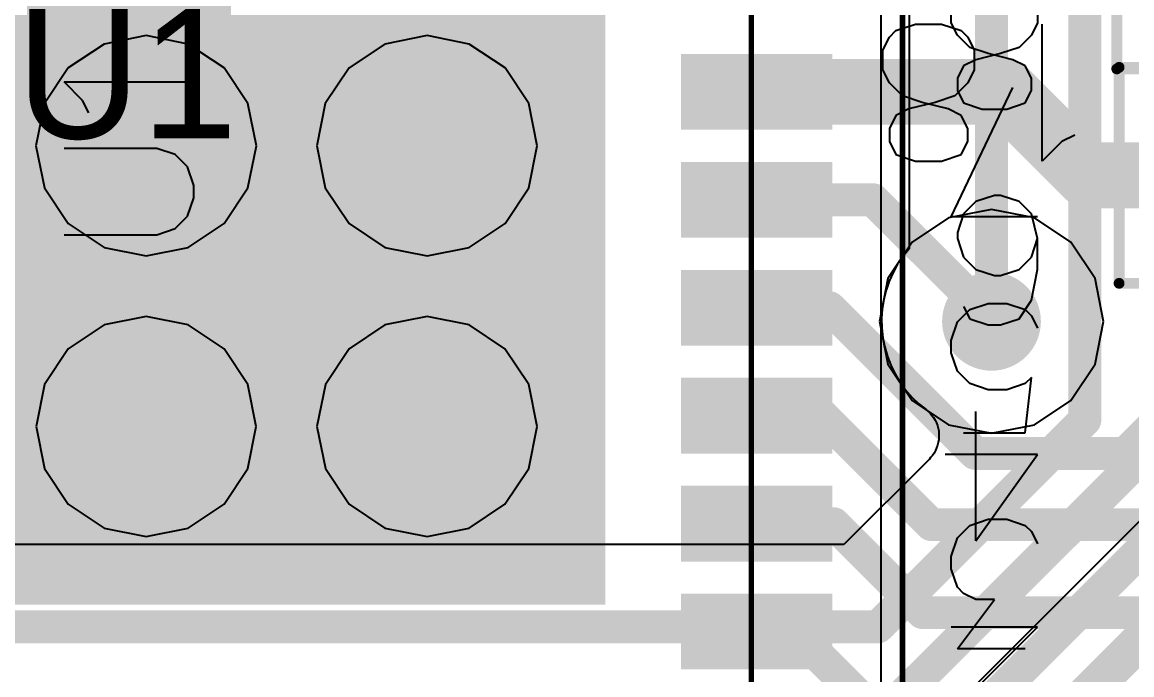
# Model space of a CAD drawing. Header units: millimetres. Extents: x 0 to 559, y 0 to 433.
# Drawn here: x 90.08 to 95.21, y 93.69 to 96.71 of the extents above; entities that cross this region are included whole.
import ezdxf

# ---------------------------------------------------------------- set-up
doc = ezdxf.new("R2010")
doc.units = ezdxf.units.MM
for name, color, linetype in [('BottomLayer', 5, 'Continuous'), ('BottomSolder', 6, 'Continuous'), ('Mechanical10', 56, 'Continuous'), ('Mechanical11', 56, 'Continuous'), ('Mechanical12', 56, 'Continuous'), ('Mechanical9', 56, 'Continuous'), ('MidLayer1', 16, 'Continuous'), ('MidLayer2', 76, 'Continuous'), ('MultiLayer', 9, 'Continuous'), ('TopLayer', 1, 'Continuous'), ('TopOverlay', 2, 'Continuous'), ('TopPaste', 8, 'Continuous'), ('TopSolder', 216, 'Continuous'), ('ViaHoleLayer', 16, 'Continuous')]:
    doc.layers.add(name, color=color, linetype=linetype)

# ---------------------------------------------------------------- blocks, each defined once
blk = doc.blocks.new('NCS36510_98')
at = {"layer": 'Mechanical10', "const_width": 0.0254}
blk.add_lwpolyline([(-2.8001, -2.8001), (2.8001, -2.8001)], dxfattribs=at)
at = {"layer": 'Mechanical12'}
blk.add_line((3.4, -3.4), (-3.4, -3.4), dxfattribs=at)
at = {"layer": 'Mechanical9'}
for p, q in [((-1.43, -4.125), (-1.43, -3.6965)), ((-2.23, -4.125), (-2.23, -3.7251)), ((-2.0441, -3.7536), (-1.9584, -3.7251)), ((-1.9584, -3.7251), (-1.9013, -3.7251)), ((-1.9013, -3.7251), (-1.8156, -3.7536)), ((-1.0441, -3.7536), (-0.9584, -3.7251)), ((-0.9584, -3.7251), (-0.9013, -3.7251)), ((-0.9013, -3.7251), (-0.8156, -3.7536)), ((-0.3297, -3.7251), (0.2701, -4.0107)), ((-0.3297, -4.125), (-0.3297, -3.7251)), ((0.5129, -3.7536), (0.57, -3.7251)), ((0.57, -3.7251), (0.6557, -3.7251)), ((-2.3297, -4.0678), (-2.3297, -3.7536)), ((-2.3297, -3.7536), (-2.1012, -3.925)), ((-2.1012, -3.8393), (-2.0726, -3.7822)), ((-2.0726, -3.7822), (-2.0441, -3.7536)), ((-1.8156, -3.7536), (-1.7585, -3.8108)), ((-1.3297, -3.7822), (-1.3297, -4.0678)), ((-1.1012, -3.8108), (-1.0441, -3.7536)), ((-0.8156, -3.7536), (-0.7585, -3.8108)), ((-0.7442, -3.7822), (-0.8013, -3.8108)), ((-0.5157, -3.7822), (-0.5728, -3.8393)), ((-0.43, -3.7536), (-0.5157, -3.7822)), ((-0.4014, -3.7536), (-0.43, -3.7536)), ((-0.3157, -3.7822), (-0.4014, -3.7536)), ((-0.2586, -3.8393), (-0.3157, -3.7822)), ((0.1987, -3.7822), (0.1702, -3.8679)), ((0.2558, -3.7536), (0.1987, -3.7822)), ((0.313, -3.7536), (0.2558, -3.7536)), ((0.3701, -3.7822), (0.313, -3.7536)), ((0.3987, -3.8393), (0.3701, -3.7822)), ((0.4558, -3.8108), (0.5129, -3.7536)), ((-2.5156, -3.8393), (-2.23, -4.125)), ((-2.1012, -3.925), (-2.1012, -3.8393)), ((-1.8298, -3.8393), (-1.43, -4.125)), ((-1.8298, -3.8393), (-1.23, -3.8393)), ((-1.7585, -3.8108), (-1.7299, -3.8965)), ((-1.1298, -3.8965), (-1.1012, -3.8108)), ((-0.8013, -3.8108), (-0.8298, -3.8965)), ((-0.7585, -3.8108), (-0.7299, -3.8965)), ((-0.5728, -3.8393), (-0.6013, -3.925)), ((-0.23, -3.925), (-0.2586, -3.8393)), ((0.4272, -3.9536), (0.3987, -3.8393)), ((0.4272, -3.8965), (0.4558, -3.8108)), ((-1.7299, -3.8965), (-1.7299, -3.9821)), ((-1.1298, -3.9821), (-1.1298, -3.8965)), ((-0.8298, -3.8965), (-0.8298, -3.9536)), ((-0.7299, -3.8965), (-0.7299, -3.9821)), ((0.1702, -3.8679), (0.1702, -3.9821)), ((0.3987, -4.0107), (0.4272, -3.8965)), ((-0.8298, -3.9536), (-0.8013, -4.0393)), ((-0.6013, -3.925), (-0.6013, -3.9536)), ((-0.6013, -3.9536), (-0.5728, -4.0393)), ((-0.2586, -4.0393), (-0.23, -3.9536)), ((-0.23, -3.9536), (-0.23, -3.925)), ((0.4558, -4.0393), (0.4272, -3.9536)), ((-1.7299, -3.9821), (-1.7585, -4.0678)), ((-1.1012, -4.0678), (-1.1298, -3.9821)), ((-0.7299, -3.9821), (-0.7585, -4.0678)), ((0.1702, -3.9821), (0.1987, -4.0678)), ((-0.8013, -4.0393), (-0.7156, -4.0964)), ((-0.5728, -4.0393), (-0.5157, -4.0964)), ((-0.3157, -4.0964), (-0.2586, -4.0393)), ((0.3701, -4.0678), (0.3987, -4.0107)), ((0.5129, -4.0964), (0.4558, -4.0393)), ((-1.787, -4.0964), (-1.8441, -4.125)), ((-1.7585, -4.0678), (-1.787, -4.0964)), ((-1.3297, -4.0678), (-1.0726, -4.0964)), ((-1.0726, -4.0964), (-1.1012, -4.0678)), ((-0.787, -4.0964), (-0.8441, -4.125)), ((-0.7585, -4.0678), (-0.787, -4.0964)), ((-0.7156, -4.0964), (-0.5728, -4.125)), ((-0.5157, -4.0964), (-0.43, -4.125)), ((-0.43, -4.125), (-0.3157, -4.0964)), ((0.1987, -4.0678), (0.2558, -4.0964)), ((0.2558, -4.0964), (0.313, -4.0964)), ((0.313, -4.0964), (0.3701, -4.0678)), ((0.57, -4.125), (0.5129, -4.0964)), ((-0.5728, -4.125), (-0.43, -4.125)), ((0.6557, -4.125), (0.57, -4.125))]:
    blk.add_line(p, q, dxfattribs=at)
at = {"layer": 'TopLayer'}
for points in [[(-2.0999, 2.0999), (-2.0999, -2.0999), (2.0999, 2.0999), (2.0999, -2.0999)], [(-2.3999, -2.5), (-2.3999, -3.15), (-2.0999, -2.5), (-2.0999, -3.15)], [(-1.9, -2.5), (-1.9, -3.15), (-1.6001, -2.5), (-1.6001, -3.15)], [(-1.3999, -2.5), (-1.3999, -3.15), (-1.0999, -2.5), (-1.0999, -3.15)], [(-0.9, -2.5), (-0.9, -3.15), (-0.6001, -2.5), (-0.6001, -3.15)], [(-0.3999, -2.5), (-0.3999, -3.15), (-0.0999, -2.5), (-0.0999, -3.15)], [(0.0999, -2.5), (0.0999, -3.15), (0.3999, -2.5), (0.3999, -3.15)]]:
    blk.add_solid(points, dxfattribs=at)
at = {"layer": 'TopOverlay'}
for p, q in [((-0.4122, 0.3799), (-0.4122, -0.0486)), ((-0.0124, -0.0486), (-0.0124, 0.3799)), ((0.2104, 0.2942), (0.2961, 0.3799)), ((0.2961, 0.3799), (0.2961, -0.22)), ((0.1533, 0.2656), (0.2104, 0.2942)), ((-0.4122, -0.0486), (-0.3837, -0.1343)), ((-0.0409, -0.1343), (-0.0124, -0.0486)), ((-0.3837, -0.1343), (-0.3266, -0.1914)), ((-0.0981, -0.1914), (-0.0409, -0.1343)), ((-0.3266, -0.1914), (-0.2409, -0.22)), ((-0.1837, -0.22), (-0.0981, -0.1914)), ((-0.2409, -0.22), (-0.1837, -0.22))]:
    blk.add_line(p, q, dxfattribs=at)
at = {"layer": 'TopOverlay', "const_width": 0.0254}
blk.add_lwpolyline([(-3.5001, -3.5001), (3.5001, -3.5001)], dxfattribs=at)
at = {"layer": 'TopPaste'}
for p, q in [((-1.495, 0.4709), (-1.6604, 0.3604)), ((-1.3, 0.5097), (-1.495, 0.4709)), ((-1.1049, 0.4709), (-1.3, 0.5097)), ((-0.9396, 0.3604), (-1.1049, 0.4709)), ((-0.1951, 0.4711), (-0.3606, 0.3606)), ((0, 0.5099), (-0.1951, 0.4711)), ((0.1951, 0.4711), (0, 0.5099)), ((0.3606, 0.3606), (0.1951, 0.4711)), ((-1.6604, 0.3604), (-1.7708, 0.195)), ((-0.8291, 0.195), (-0.9396, 0.3604)), ((-0.3606, 0.3606), (-0.4711, 0.1951)), ((0.4711, 0.1951), (0.3606, 0.3606)), ((-1.7708, 0.195), (-1.8096, 0)), ((-0.7903, 0), (-0.8291, 0.195)), ((-0.4711, 0.1951), (-0.5099, 0)), ((0.5099, 0), (0.4711, 0.1951)), ((-1.8096, 0), (-1.7708, -0.195)), ((-0.8291, -0.195), (-0.7903, 0)), ((-0.5099, 0), (-0.4711, -0.1951)), ((0.4711, -0.1951), (0.5099, 0)), ((-1.7708, -0.195), (-1.6604, -0.3604)), ((-0.9396, -0.3604), (-0.8291, -0.195)), ((-0.4711, -0.1951), (-0.3606, -0.3606)), ((0.3606, -0.3606), (0.4711, -0.1951)), ((-1.6604, -0.3604), (-1.495, -0.4709)), ((-1.1049, -0.4709), (-0.9396, -0.3604)), ((-0.3606, -0.3606), (-0.1951, -0.4711)), ((0.1951, -0.4711), (0.3606, -0.3606)), ((-1.495, -0.4709), (-1.3, -0.5097)), ((-1.3, -0.5097), (-1.1049, -0.4709)), ((-1.3, -0.5097), (-1.3, -0.5097)), ((-0.1951, -0.4711), (0, -0.5099)), ((0, -0.5099), (0.1951, -0.4711)), ((0, -0.5099), (0, -0.5099)), ((-1.3, -0.7903), (-1.495, -0.8291)), ((-1.1049, -0.8291), (-1.3, -0.7903)), ((0, -0.79), (-0.1951, -0.8289)), ((0.1951, -0.8289), (0, -0.79)), ((-1.495, -0.8291), (-1.6604, -0.9396)), ((-0.9396, -0.9396), (-1.1049, -0.8291)), ((-0.1951, -0.8289), (-0.3606, -0.9394)), ((0.3606, -0.9394), (0.1951, -0.8289)), ((-1.6604, -0.9396), (-1.7708, -1.1049)), ((-0.8291, -1.1049), (-0.9396, -0.9396)), ((-0.3606, -0.9394), (-0.4711, -1.1048)), ((0.4711, -1.1048), (0.3606, -0.9394)), ((-1.7708, -1.1049), (-1.8096, -1.3)), ((-0.7903, -1.3), (-0.8291, -1.1049)), ((-0.4711, -1.1048), (-0.5099, -1.3)), ((0.5099, -1.3), (0.4711, -1.1048)), ((-1.8096, -1.3), (-1.7708, -1.495)), ((-0.8291, -1.495), (-0.7903, -1.3)), ((-0.5099, -1.3), (-0.4711, -1.4951)), ((0.4711, -1.4951), (0.5099, -1.3)), ((-1.7708, -1.495), (-1.6604, -1.6604)), ((-0.9396, -1.6604), (-0.8291, -1.495)), ((-0.4711, -1.4951), (-0.3606, -1.6605)), ((0.3606, -1.6605), (0.4711, -1.4951)), ((-1.6604, -1.6604), (-1.495, -1.7708)), ((-1.1049, -1.7708), (-0.9396, -1.6604)), ((-0.3606, -1.6605), (-0.1951, -1.7711)), ((0.1951, -1.7711), (0.3606, -1.6605)), ((-1.495, -1.7708), (-1.3, -1.8096)), ((-1.3, -1.8096), (-1.1049, -1.7708)), ((-0.1951, -1.7711), (0, -1.8099)), ((0, -1.8099), (0.1951, -1.7711)), ((-1.3, -1.8096), (-1.3, -1.8096)), ((0, -1.8099), (0, -1.8099))]:
    blk.add_line(p, q, dxfattribs=at)
for points in [[(-2.0999, 2.0999), (-2.0999, -2.0999), (2.0999, 2.0999), (2.0999, -2.0999)], [(-2.3999, -2.5), (-2.3999, -3.15), (-2.0999, -2.5), (-2.0999, -3.15)], [(-1.9, -2.5), (-1.9, -3.15), (-1.6001, -2.5), (-1.6001, -3.15)], [(-1.3999, -2.5), (-1.3999, -3.15), (-1.0999, -2.5), (-1.0999, -3.15)], [(-0.9, -2.5), (-0.9, -3.15), (-0.6001, -2.5), (-0.6001, -3.15)], [(-0.3999, -2.5), (-0.3999, -3.15), (-0.0999, -2.5), (-0.0999, -3.15)], [(0.0999, -2.5), (0.0999, -3.15), (0.3999, -2.5), (0.3999, -3.15)]]:
    blk.add_solid(points, dxfattribs=at)
at = {"layer": 'TopSolder'}
for points in [[(-2.1253, 2.1253), (-2.1253, -2.1253), (2.1253, 2.1253), (2.1253, -2.1253)], [(-2.4253, -2.4746), (-2.4253, -3.1754), (-2.0745, -2.4746), (-2.0745, -3.1754)], [(-1.9254, -2.4746), (-1.9254, -3.1754), (-1.5747, -2.4746), (-1.5747, -3.1754)], [(-1.4253, -2.4746), (-1.4253, -3.1754), (-1.0745, -2.4746), (-1.0745, -3.1754)], [(-0.9254, -2.4746), (-0.9254, -3.1754), (-0.5747, -2.4746), (-0.5747, -3.1754)], [(-0.4253, -2.4746), (-0.4253, -3.1754), (-0.0745, -2.4746), (-0.0745, -3.1754)], [(0.0745, -2.4746), (0.0745, -3.1754), (0.4253, -2.4746), (0.4253, -3.1754)]]:
    blk.add_solid(points, dxfattribs=at)
blk = doc.blocks.new('7X1MM_BOT_PAD_12_TO_18_SMD_102')
at = {"layer": 'Mechanical9'}
for p, q in [((-0.7801, 4.6686), (-0.7196, 4.6988)), ((-0.7196, 4.6988), (-0.6289, 4.6988)), ((-0.6289, 4.6988), (-0.5685, 4.6686)), ((-1.1126, 4.6383), (-1.1429, 4.5477)), ((-1.0522, 4.6686), (-1.1126, 4.6383)), ((-0.9917, 4.6686), (-1.0522, 4.6686)), ((-0.9312, 4.6383), (-0.9917, 4.6686)), ((-0.901, 4.5779), (-0.9312, 4.6383)), ((-0.8405, 4.6081), (-0.7801, 4.6686)), ((-0.5685, 4.6686), (-0.5382, 4.6383)), ((-0.5382, 4.6383), (-0.508, 4.5477)), ((-0.8708, 4.457), (-0.901, 4.5779)), ((-0.8708, 4.5174), (-0.8405, 4.6081)), ((-1.1429, 4.5477), (-1.1429, 4.4267)), ((-0.508, 4.5477), (-0.508, 4.4267)), ((-0.901, 4.3965), (-0.8708, 4.5174)), ((-1.1429, 4.4267), (-1.1126, 4.336)), ((-0.8405, 4.3663), (-0.8708, 4.457)), ((-0.508, 4.4267), (-0.5382, 4.336)), ((-0.9312, 4.336), (-0.901, 4.3965)), ((-0.7801, 4.3058), (-0.8405, 4.3663)), ((-1.1126, 4.336), (-1.0522, 4.3058)), ((-0.9917, 4.3058), (-0.9312, 4.336)), ((-0.5382, 4.336), (-0.5685, 4.3058)), ((-1.0522, 4.3058), (-0.9917, 4.3058)), ((-0.7196, 4.2756), (-0.7801, 4.3058)), ((-0.6289, 4.2756), (-0.7196, 4.2756)), ((-0.5685, 4.3058), (-0.6289, 4.2756)), ((-1.0522, 3.8705), (-1.1429, 3.9612)), ((-1.1429, 3.9612), (-0.508, 3.9612)), ((-1.0219, 3.81), (-1.0522, 3.8705))]:
    blk.add_line(p, q, dxfattribs=at)
blk = doc.blocks.new('C_0402_115')
at = {"layer": 'Mechanical10', "const_width": 0.05}
for points in [[(-0.95, 0.5001), (-0.95, -0.5001)], [(0.95, 0.5001), (-0.95, 0.5001)], [(0.95, 0.5001), (0.95, -0.5001)], [(0.95, -0.5001), (-0.95, -0.5001)]]:
    blk.add_lwpolyline(points, dxfattribs=at)
at = {"layer": 'Mechanical10', "const_width": 0.025}
for points in [[(-0.9625, 0.5001, 1), (-0.9375, 0.5001, 1)], [(-0.9625, 0.5001, 1), (-0.9375, 0.5001, 1)], [(0.9375, 0.5001, 1), (0.9625, 0.5001, 1)], [(0.9375, 0.5001, 1), (0.9625, 0.5001, 1)], [(-0.9625, -0.5001, 1), (-0.9375, -0.5001, 1)], [(-0.9625, -0.5001, 1), (-0.9375, -0.5001, 1)], [(0.9375, -0.5001, 1), (0.9625, -0.5001, 1)], [(0.9375, -0.5001, 1), (0.9625, -0.5001, 1)]]:
    blk.add_lwpolyline(points, format="xyb", close=True, dxfattribs=at)
at = {"layer": 'Mechanical11'}
for p, q in [((-0.765, -0.3099), (-0.765, 0.3099)), ((-0.765, 0.3099), (-0.1151, 0.3099)), ((-0.1151, 0.3099), (0.1151, 0.3099)), ((0.1151, 0.3099), (0.765, 0.3099)), ((0.765, 0.3099), (0.765, -0.3099)), ((-0.765, -0.3099), (-0.765, -0.3099)), ((-0.1151, -0.3099), (-0.765, -0.3099)), ((0.1151, -0.3099), (-0.1151, -0.3099)), ((0.765, -0.3099), (0.1151, -0.3099))]:
    blk.add_line(p, q, dxfattribs=at)
at = {"layer": 'Mechanical12'}
for p, q in [((-0.5001, -0.2499), (-0.5001, 0.2499)), ((-0.5001, 0.2499), (0.5001, 0.2499)), ((0.5001, 0.2499), (0.5001, -0.2499)), ((-0.5001, -0.2499), (-0.5001, -0.2499)), ((0.5001, -0.2499), (-0.5001, -0.2499))]:
    blk.add_line(p, q, dxfattribs=at)
at = {"layer": 'Mechanical9'}
for p, q in [((-1.016, 0), (-1.4392, 0)), ((-1.3183, -0.3023), (-1.016, 0)), ((-0.1512, -0.6349), (-0.1512, 0)), ((-1.3788, -0.393), (-1.3183, -0.3023)), ((-1.409, -0.4535), (-1.3788, -0.393)), ((-1.409, -0.5139), (-1.409, -0.4535)), ((-1.0462, -0.4837), (-1.0462, -0.5139)), ((-1.3788, -0.5744), (-1.409, -0.5139)), ((-1.0462, -0.5139), (-1.0765, -0.5744)), ((-0.0605, -0.5442), (-0.1512, -0.6349)), ((0, -0.5139), (-0.0605, -0.5442)), ((-1.3485, -0.6046), (-1.3788, -0.5744)), ((-1.2881, -0.6349), (-1.3485, -0.6046)), ((-1.1067, -0.6046), (-1.1672, -0.6349)), ((-1.0765, -0.5744), (-1.1067, -0.6046)), ((-1.1672, -0.6349), (-1.2881, -0.6349))]:
    blk.add_line(p, q, dxfattribs=at)
at = {"layer": 'TopLayer'}
for points in [[(-0.2032, 0.3302), (-0.8128, 0.3302), (-0.2032, -0.3302), (-0.8128, -0.3302)], [(0.8128, 0.3302), (0.2032, 0.3302), (0.8128, -0.3302), (0.2032, -0.3302)]]:
    blk.add_solid(points, dxfattribs=at)
at = {"layer": 'TopOverlay'}
for p, q in [((-0.3373, 0.31), (-0.3978, 0.2495)), ((-0.2768, 0.3402), (-0.3373, 0.31)), ((-0.1559, 0.3402), (-0.2768, 0.3402)), ((-0.0954, 0.31), (-0.1559, 0.3402)), ((-0.035, 0.2495), (-0.0954, 0.31)), ((0.2039, 0.2495), (0.2643, 0.31)), ((0.2643, 0.31), (0.355, 0.3402)), ((0.355, 0.3402), (0.3852, 0.3402)), ((0.3852, 0.3402), (0.4759, 0.31)), ((0.4759, 0.31), (0.5364, 0.2495)), ((-0.3978, 0.2495), (-0.428, 0.1891)), ((-0.0047, 0.1891), (-0.035, 0.2495)), ((0.1736, 0.1588), (0.2039, 0.2495)), ((0.5364, 0.2495), (0.5666, 0.1286)), ((-0.428, 0.1891), (-0.4582, 0.0984)), ((0.1736, 0.1286), (0.1736, 0.1588)), ((0.2039, 0.0379), (0.1736, 0.1286)), ((0.5666, 0.1286), (0.5364, 0.0379)), ((0.5666, 0.1286), (0.5666, -0.0226)), ((-0.4582, 0.0984), (-0.4582, -0.0528)), ((0.2643, -0.0226), (0.2039, 0.0379)), ((0.5364, 0.0379), (0.4759, -0.0226)), ((0.355, -0.0528), (0.2643, -0.0226)), ((0.4759, -0.0226), (0.3852, -0.0528)), ((0.5666, -0.0226), (0.5364, -0.1737)), ((-0.4582, -0.0528), (-0.428, -0.1435)), ((0.3852, -0.0528), (0.355, -0.0528)), ((-0.428, -0.1435), (-0.3978, -0.2039)), ((-0.035, -0.2039), (-0.0047, -0.1435)), ((-0.3978, -0.2039), (-0.3373, -0.2644)), ((-0.0954, -0.2644), (-0.035, -0.2039)), ((0.2341, -0.2644), (0.2039, -0.2039)), ((0.5364, -0.1737), (0.4759, -0.2644)), ((-0.3373, -0.2644), (-0.2768, -0.2946)), ((-0.2768, -0.2946), (-0.1559, -0.2946)), ((-0.1559, -0.2946), (-0.0954, -0.2644)), ((0.3248, -0.2946), (0.2341, -0.2644)), ((0.3852, -0.2946), (0.3248, -0.2946)), ((0.4759, -0.2644), (0.3852, -0.2946))]:
    blk.add_line(p, q, dxfattribs=at)
at = {"layer": 'TopPaste'}
for points in [[(-0.2032, 0.3302), (-0.8128, 0.3302), (-0.2032, -0.3302), (-0.8128, -0.3302)], [(0.8128, 0.3302), (0.2032, 0.3302), (0.8128, -0.3302), (0.2032, -0.3302)]]:
    blk.add_solid(points, dxfattribs=at)
at = {"layer": 'TopSolder'}
for points in [[(-0.1778, 0.3556), (-0.8382, 0.3556), (-0.1778, -0.3556), (-0.8382, -0.3556)], [(0.8382, 0.3556), (0.1778, 0.3556), (0.8382, -0.3556), (0.1778, -0.3556)]]:
    blk.add_solid(points, dxfattribs=at)
blk = doc.blocks.new('C_0402_118')
at = {"layer": 'Mechanical10', "const_width": 0.05}
for points in [[(-0.95, 0.5001), (-0.95, -0.5001)], [(0.95, 0.5001), (-0.95, 0.5001)], [(0.95, 0.5001), (0.95, -0.5001)], [(0.95, -0.5001), (-0.95, -0.5001)]]:
    blk.add_lwpolyline(points, dxfattribs=at)
at = {"layer": 'Mechanical10', "const_width": 0.025}
for points in [[(-0.9625, 0.5001, 1), (-0.9375, 0.5001, 1)], [(-0.9625, 0.5001, 1), (-0.9375, 0.5001, 1)], [(0.9375, 0.5001, 1), (0.9625, 0.5001, 1)], [(0.9375, 0.5001, 1), (0.9625, 0.5001, 1)], [(-0.9625, -0.5001, 1), (-0.9375, -0.5001, 1)], [(-0.9625, -0.5001, 1), (-0.9375, -0.5001, 1)], [(0.9375, -0.5001, 1), (0.9625, -0.5001, 1)], [(0.9375, -0.5001, 1), (0.9625, -0.5001, 1)]]:
    blk.add_lwpolyline(points, format="xyb", close=True, dxfattribs=at)
at = {"layer": 'Mechanical11'}
for p, q in [((-0.765, -0.3099), (-0.765, 0.3099)), ((-0.765, 0.3099), (-0.1151, 0.3099)), ((-0.1151, 0.3099), (0.1151, 0.3099)), ((0.1151, 0.3099), (0.765, 0.3099)), ((0.765, 0.3099), (0.765, -0.3099)), ((-0.765, -0.3099), (-0.765, -0.3099)), ((-0.1151, -0.3099), (-0.765, -0.3099)), ((0.1151, -0.3099), (-0.1151, -0.3099)), ((0.765, -0.3099), (0.1151, -0.3099))]:
    blk.add_line(p, q, dxfattribs=at)
at = {"layer": 'Mechanical12'}
for p, q in [((-0.5001, -0.2499), (-0.5001, 0.2499)), ((-0.5001, 0.2499), (0.5001, 0.2499)), ((0.5001, 0.2499), (0.5001, -0.2499)), ((-0.5001, -0.2499), (-0.5001, -0.2499)), ((0.5001, -0.2499), (-0.5001, -0.2499))]:
    blk.add_line(p, q, dxfattribs=at)
at = {"layer": 'Mechanical9'}
for p, q in [((-1.016, 0), (-1.4392, 0)), ((-1.3183, -0.3023), (-1.016, 0)), ((-0.1512, -0.6349), (-0.1512, 0)), ((-1.3788, -0.393), (-1.3183, -0.3023)), ((-1.409, -0.4535), (-1.3788, -0.393)), ((-1.409, -0.5139), (-1.409, -0.4535)), ((-1.0462, -0.4837), (-1.0462, -0.5139)), ((-1.3788, -0.5744), (-1.409, -0.5139)), ((-1.0462, -0.5139), (-1.0765, -0.5744)), ((-0.0605, -0.5442), (-0.1512, -0.6349)), ((0, -0.5139), (-0.0605, -0.5442)), ((-1.3485, -0.6046), (-1.3788, -0.5744)), ((-1.2881, -0.6349), (-1.3485, -0.6046)), ((-1.1067, -0.6046), (-1.1672, -0.6349)), ((-1.0765, -0.5744), (-1.1067, -0.6046)), ((-1.1672, -0.6349), (-1.2881, -0.6349))]:
    blk.add_line(p, q, dxfattribs=at)
at = {"layer": 'TopLayer'}
for points in [[(-0.2032, 0.3302), (-0.8128, 0.3302), (-0.2032, -0.3302), (-0.8128, -0.3302)], [(0.8128, 0.3302), (0.2032, 0.3302), (0.8128, -0.3302), (0.2032, -0.3302)]]:
    blk.add_solid(points, dxfattribs=at)
at = {"layer": 'TopOverlay'}
for p, q in [((-0.681, 0.311), (-0.7414, 0.2505)), ((-0.6205, 0.3412), (-0.681, 0.311)), ((-0.4996, 0.3412), (-0.6205, 0.3412)), ((-0.4391, 0.311), (-0.4996, 0.3412)), ((-0.3786, 0.2505), (-0.4391, 0.311)), ((-0.1096, 0.2505), (-0.0189, 0.3412)), ((-0.0189, 0.3412), (-0.0189, -0.2936)), ((0.3862, 0.311), (0.3258, 0.2203)), ((0.4769, 0.3412), (0.3862, 0.311)), ((0.5374, 0.3412), (0.4769, 0.3412)), ((0.6281, 0.311), (0.5374, 0.3412)), ((0.6885, 0.2203), (0.6281, 0.311)), ((-0.7414, 0.2505), (-0.7716, 0.1901)), ((-0.3484, 0.1901), (-0.3786, 0.2505)), ((-0.17, 0.2203), (-0.1096, 0.2505)), ((0.3258, 0.2203), (0.2955, 0.0692)), ((0.7188, 0.0692), (0.6885, 0.2203)), ((-0.7716, 0.1901), (-0.8019, 0.0994)), ((-0.8019, 0.0994), (-0.8019, -0.0518)), ((0.2955, 0.0692), (0.2955, -0.0215)), ((0.7188, -0.0215), (0.7188, 0.0692)), ((0.2955, -0.0215), (0.3258, -0.1727)), ((0.6885, -0.1727), (0.7188, -0.0215)), ((-0.8019, -0.0518), (-0.7716, -0.1425)), ((-0.7716, -0.1425), (-0.7414, -0.2029)), ((-0.3786, -0.2029), (-0.3484, -0.1425)), ((-0.7414, -0.2029), (-0.681, -0.2634)), ((-0.4391, -0.2634), (-0.3786, -0.2029)), ((0.3258, -0.1727), (0.3862, -0.2634)), ((0.6281, -0.2634), (0.6885, -0.1727)), ((-0.681, -0.2634), (-0.6205, -0.2936)), ((-0.6205, -0.2936), (-0.4996, -0.2936)), ((-0.4996, -0.2936), (-0.4391, -0.2634)), ((0.3862, -0.2634), (0.4769, -0.2936)), ((0.4769, -0.2936), (0.5374, -0.2936)), ((0.5374, -0.2936), (0.6281, -0.2634))]:
    blk.add_line(p, q, dxfattribs=at)
at = {"layer": 'TopPaste'}
for points in [[(-0.2032, 0.3302), (-0.8128, 0.3302), (-0.2032, -0.3302), (-0.8128, -0.3302)], [(0.8128, 0.3302), (0.2032, 0.3302), (0.8128, -0.3302), (0.2032, -0.3302)]]:
    blk.add_solid(points, dxfattribs=at)
at = {"layer": 'TopSolder'}
for points in [[(-0.1778, 0.3556), (-0.8382, 0.3556), (-0.1778, -0.3556), (-0.8382, -0.3556)], [(0.8382, 0.3556), (0.1778, 0.3556), (0.8382, -0.3556), (0.1778, -0.3556)]]:
    blk.add_solid(points, dxfattribs=at)

msp = doc.modelspace()

# ---------------------------------------------------------------- linework, layer by layer
at = {"layer": 'BottomLayer'}
for p, q in [((94.1827, 96.8446), (94.1827, 95.6622)), ((94.1826, 95.6623), (94.1548, 95.6278)), ((94.1827, 95.6622), (94.1826, 95.6623)), ((94.1548, 95.6278), (94.13, 95.5909)), ((94.13, 95.5909), (94.1086, 95.5521)), ((94.0907, 95.5115), (94.0763, 95.4696)), ((94.1086, 95.5521), (94.0907, 95.5115)), ((94.0763, 95.4696), (94.0657, 95.4265)), ((94.0657, 95.4265), (94.0588, 95.3827)), ((94.0588, 95.3827), (94.0558, 95.3384)), ((94.0558, 95.3384), (94.0567, 95.294)), ((94.0567, 95.294), (94.0614, 95.2499)), ((94.0614, 95.2499), (94.07, 95.2064)), ((94.07, 95.2064), (94.0823, 95.1638)), ((94.0823, 95.1638), (94.0983, 95.1224)), ((94.0983, 95.1224), (94.1178, 95.0826)), ((94.1178, 95.0826), (94.1408, 95.0446)), ((94.1408, 95.0446), (94.1669, 95.0088)), ((94.1669, 95.0088), (94.1961, 94.9754)), ((94.1961, 94.9754), (94.2281, 94.9446)), ((94.2281, 94.9446), (94.2602, 94.9185)), ((94.2602, 94.9185), (94.2601, 94.9185)), ((94.2601, 94.9185), (94.2704, 94.9101)), ((94.2704, 94.9101), (94.28, 94.9008)), ((94.28, 94.9008), (94.2886, 94.8907)), ((94.2886, 94.8907), (94.2964, 94.8799)), ((94.2964, 94.8799), (94.3032, 94.8685)), ((94.3032, 94.8685), (94.309, 94.8565)), ((94.309, 94.8565), (94.3137, 94.8441)), ((94.3137, 94.8441), (94.3173, 94.8313)), ((94.3173, 94.8313), (94.3198, 94.8183)), ((94.3198, 94.8183), (94.3211, 94.805)), ((94.3213, 94.7917), (94.3203, 94.7785)), ((94.3211, 94.805), (94.3213, 94.7917)), ((94.3105, 94.7399), (94.3051, 94.7278)), ((94.3149, 94.7525), (94.3105, 94.7399)), ((94.3182, 94.7654), (94.3149, 94.7525)), ((94.3203, 94.7785), (94.3182, 94.7654)), ((94.2767, 94.6884), (93.8804, 94.2924)), ((94.2827, 94.6949), (94.2767, 94.6884)), ((94.2911, 94.7052), (94.2827, 94.6949)), ((94.2986, 94.7162), (94.2911, 94.7052)), ((94.3051, 94.7278), (94.2986, 94.7162)), ((93.8804, 94.2924), (88.8215, 94.2924))]:
    msp.add_line(p, q, dxfattribs=at)
at = {"layer": 'BottomLayer', "const_width": 0.1524}
for points in [[(94.5642, 95.3259), (94.5642, 97.0026)], [(94.996, 94.8685), (94.996, 97.0021)], [(94.0384, 93.9109), (94.996, 94.8685)], [(94.1324, 93.5736), (95.3008, 94.742)], [(94.2589, 93.2688), (95.6056, 94.6155)], [(94.3854, 92.964), (95.9104, 94.489)], [(88.6635, 93.9109), (94.0384, 93.9109)]]:
    msp.add_lwpolyline(points, dxfattribs=at)
at = {"layer": 'BottomLayer'}
for points, const_width in [([(90.5081, 96.137, 1), (90.8129, 96.137, 1)], 0.3048), ([(91.807, 96.137, 1), (92.1118, 96.137, 1)], 0.3048), ([(94.4626, 95.3259, 1), (94.6658, 95.3259, 1)], 0.2032), ([(94.5261, 95.3259, 1), (94.6023, 95.3259, 1)], 0.0762), ([(90.5081, 94.8416, 1), (90.8129, 94.8416, 1)], 0.3048), ([(91.807, 94.8416, 1), (92.1118, 94.8416, 1)], 0.3048), ([(94.9579, 94.8685, 1), (95.0341, 94.8685, 1)], 0.0762), ([(94.9579, 94.8685, 1), (95.0341, 94.8685, 1)], 0.0762), ([(94.0003, 93.9109, 1), (94.0765, 93.9109, 1)], 0.0762), ([(94.0003, 93.9109, 1), (94.0765, 93.9109, 1)], 0.0762)]:
    msp.add_lwpolyline(points, format="xyb", close=True, dxfattribs=dict(at, const_width=const_width))
at = {"layer": 'BottomSolder'}
for points, const_width in [([(90.4954, 96.137, 1), (90.8256, 96.137, 1)], 0.3302), ([(91.7943, 96.137, 1), (92.1245, 96.137, 1)], 0.3302), ([(94.4499, 95.3259, 1), (94.6785, 95.3259, 1)], 0.2286), ([(90.4954, 94.8416, 1), (90.8256, 94.8416, 1)], 0.3302), ([(91.7943, 94.8416, 1), (92.1245, 94.8416, 1)], 0.3302)]:
    msp.add_lwpolyline(points, format="xyb", close=True, dxfattribs=dict(at, const_width=const_width))
at = {"layer": 'MidLayer1'}
for p, q in [((94.5642, 95.8444), (94.3658, 95.8049)), ((94.5642, 95.8444), (94.3658, 95.8049)), ((94.7626, 95.8049), (94.5642, 95.8444)), ((94.7626, 95.8049), (94.5642, 95.8444)), ((94.3658, 95.8049), (94.1976, 95.6926)), ((94.3658, 95.8049), (94.1976, 95.6926)), ((94.9308, 95.6926), (94.7626, 95.8049)), ((94.9308, 95.6926), (94.7626, 95.8049)), ((94.1976, 95.6926), (94.0852, 95.5244)), ((94.1976, 95.6926), (94.0852, 95.5244)), ((95.0432, 95.5244), (94.9308, 95.6926)), ((95.0432, 95.5244), (94.9308, 95.6926)), ((94.0852, 95.5244), (94.0457, 95.3259)), ((94.0852, 95.5244), (94.0457, 95.3259)), ((95.0827, 95.3259), (95.0432, 95.5244)), ((95.0827, 95.3259), (95.0432, 95.5244)), ((94.0457, 95.3259), (94.0852, 95.1275)), ((94.0457, 95.3259), (94.0852, 95.1275)), ((95.0432, 95.1275), (95.0827, 95.3259)), ((95.0432, 95.1275), (95.0827, 95.3259)), ((95.0827, 95.3259), (95.0827, 95.3259)), ((94.0852, 95.1275), (94.1976, 94.9593)), ((94.0852, 95.1275), (94.1976, 94.9593)), ((94.9308, 94.9593), (95.0432, 95.1275)), ((94.9308, 94.9593), (95.0432, 95.1275)), ((94.1976, 94.9593), (94.3658, 94.8469)), ((94.1976, 94.9593), (94.3658, 94.8469)), ((94.7626, 94.8469), (94.9308, 94.9593)), ((94.7626, 94.8469), (94.9308, 94.9593)), ((94.3658, 94.8469), (94.5642, 94.8075)), ((94.3658, 94.8469), (94.5642, 94.8075)), ((94.5642, 94.8075), (94.7626, 94.8469)), ((94.5642, 94.8075), (94.7626, 94.8469))]:
    msp.add_line(p, q, dxfattribs=at)
for points, const_width in [([(90.5081, 96.137, 1), (90.8129, 96.137, 1)], 0.3048), ([(91.807, 96.137, 1), (92.1118, 96.137, 1)], 0.3048), ([(94.4626, 95.3259, 1), (94.6658, 95.3259, 1)], 0.2032), ([(90.5081, 94.8416, 1), (90.8129, 94.8416, 1)], 0.3048), ([(91.807, 94.8416, 1), (92.1118, 94.8416, 1)], 0.3048)]:
    msp.add_lwpolyline(points, format="xyb", close=True, dxfattribs=dict(at, const_width=const_width))
at = {"layer": 'MidLayer2'}
for p, q in [((94.5642, 95.8444), (94.3658, 95.8049)), ((94.5642, 95.8444), (94.3658, 95.8049)), ((94.7626, 95.8049), (94.5642, 95.8444)), ((94.7626, 95.8049), (94.5642, 95.8444)), ((94.3658, 95.8049), (94.1976, 95.6926)), ((94.3658, 95.8049), (94.1976, 95.6926)), ((94.9308, 95.6926), (94.7626, 95.8049)), ((94.9308, 95.6926), (94.7626, 95.8049)), ((94.1976, 95.6926), (94.0852, 95.5244)), ((94.1976, 95.6926), (94.0852, 95.5244)), ((95.0432, 95.5244), (94.9308, 95.6926)), ((95.0432, 95.5244), (94.9308, 95.6926)), ((94.0852, 95.5244), (94.0457, 95.3259)), ((94.0852, 95.5244), (94.0457, 95.3259)), ((95.0827, 95.3259), (95.0432, 95.5244)), ((95.0827, 95.3259), (95.0432, 95.5244)), ((94.0457, 95.3259), (94.0852, 95.1275)), ((94.0457, 95.3259), (94.0852, 95.1275)), ((95.0432, 95.1275), (95.0827, 95.3259)), ((95.0432, 95.1275), (95.0827, 95.3259)), ((95.0827, 95.3259), (95.0827, 95.3259)), ((94.0852, 95.1275), (94.1976, 94.9593)), ((94.0852, 95.1275), (94.1976, 94.9593)), ((94.9308, 94.9593), (95.0432, 95.1275)), ((94.9308, 94.9593), (95.0432, 95.1275)), ((94.1976, 94.9593), (94.3658, 94.8469)), ((94.1976, 94.9593), (94.3658, 94.8469)), ((94.7626, 94.8469), (94.9308, 94.9593)), ((94.7626, 94.8469), (94.9308, 94.9593)), ((94.3658, 94.8469), (94.5642, 94.8075)), ((94.3658, 94.8469), (94.5642, 94.8075)), ((94.5642, 94.8075), (94.7626, 94.8469)), ((94.5642, 94.8075), (94.7626, 94.8469)), ((95.3003, 94.4514), (94.4791, 93.63))]:
    msp.add_line(p, q, dxfattribs=at)
for points, const_width in [([(90.5081, 96.137, 1), (90.8129, 96.137, 1)], 0.3048), ([(91.807, 96.137, 1), (92.1118, 96.137, 1)], 0.3048), ([(94.4626, 95.3259, 1), (94.6658, 95.3259, 1)], 0.2032), ([(90.5081, 94.8416, 1), (90.8129, 94.8416, 1)], 0.3048), ([(91.807, 94.8416, 1), (92.1118, 94.8416, 1)], 0.3048)]:
    msp.add_lwpolyline(points, format="xyb", close=True, dxfattribs=dict(at, const_width=const_width))
at = {"layer": 'MidLayer2', "const_width": 0.1524}
msp.add_lwpolyline([(94.6371, 93.2487), (95.6818, 94.2934)], dxfattribs=at)
at = {"layer": 'MultiLayer'}
for points, const_width in [([(90.5081, 96.137, 1), (90.8129, 96.137, 1)], 0.3048), ([(91.807, 96.137, 1), (92.1118, 96.137, 1)], 0.3048), ([(94.4626, 95.3259, 1), (94.6658, 95.3259, 1)], 0.2032), ([(90.5081, 94.8416, 1), (90.8129, 94.8416, 1)], 0.3048), ([(91.807, 94.8416, 1), (92.1118, 94.8416, 1)], 0.3048)]:
    msp.add_lwpolyline(points, format="xyb", close=True, dxfattribs=dict(at, const_width=const_width))
at = {"layer": 'TopLayer'}
for points, const_width in [([(93.4776, 96.3889), (94.6257, 96.3889)], 0.3048), ([(94.6257, 96.3889), (95.0125, 96.0021)], 0.3048), ([(89.3552, 94.8416), (90.6526, 96.139)], 0.1524), ([(95.0125, 96.0021), (95.5967, 96.0021)], 0.3048), ([(93.4776, 95.8891), (94.0158, 95.8891)], 0.1524), ([(94.0158, 95.8891), (94.5642, 95.3407)], 0.1524), ([(93.4776, 95.3889), (93.8146, 95.3889)], 0.1524), ([(93.8146, 95.3889), (94.4893, 94.7143)], 0.1524), ([(95.1829, 94.7143), (95.8896, 95.4209)], 0.1524), ([(94.5642, 95.3259), (94.5642, 95.3407)], 0.1524), ([(93.4776, 94.8891), (93.7814, 94.8891)], 0.1524), ([(93.7814, 94.8891), (94.2858, 94.3846)], 0.1524), ([(94.4893, 94.7143), (95.1829, 94.7143)], 0.1524), ([(93.4776, 94.3889), (93.834, 94.3889)], 0.1524), ([(93.834, 94.3889), (94.2462, 93.9767)], 0.1524), ([(94.2858, 94.3846), (95.409, 94.3846)], 0.1524), ([(94.2462, 93.9767), (95.5258, 93.9767)], 0.1524), ([(93.4776, 93.8891), (93.6526, 93.8891)], 0.1524), ([(93.6526, 93.8891), (94.0288, 93.5129)], 0.1524)]:
    msp.add_lwpolyline(points, dxfattribs=dict(at, const_width=const_width))
for points, const_width in [([(93.4014, 96.3889, 1), (93.5538, 96.3889, 1)], 0.1524), ([(94.5495, 96.3889, 1), (94.7019, 96.3889, 1)], 0.1524), ([(94.5495, 96.3889, 1), (94.7019, 96.3889, 1)], 0.1524), ([(90.5081, 96.137, 1), (90.8129, 96.137, 1)], 0.3048), ([(91.807, 96.137, 1), (92.1118, 96.137, 1)], 0.3048), ([(90.6145, 96.139, 1), (90.6907, 96.139, 1)], 0.0762), ([(94.9363, 96.0021, 1), (95.0887, 96.0021, 1)], 0.1524), ([(94.9363, 96.0021, 1), (95.0887, 96.0021, 1)], 0.1524), ([(93.4395, 95.8891, 1), (93.5157, 95.8891, 1)], 0.0762), ([(93.9777, 95.8891, 1), (94.0539, 95.8891, 1)], 0.0762), ([(93.9777, 95.8891, 1), (94.0539, 95.8891, 1)], 0.0762), ([(94.4626, 95.3259, 1), (94.6658, 95.3259, 1)], 0.2032), ([(93.4395, 95.3889, 1), (93.5157, 95.3889, 1)], 0.0762), ([(93.7765, 95.3889, 1), (93.8527, 95.3889, 1)], 0.0762), ([(93.7765, 95.3889, 1), (93.8527, 95.3889, 1)], 0.0762), ([(94.5261, 95.3407, 1), (94.6023, 95.3407, 1)], 0.0762), ([(94.5261, 95.3407, 1), (94.6023, 95.3407, 1)], 0.0762), ([(94.5261, 95.3259, 1), (94.6023, 95.3259, 1)], 0.0762), ([(90.5081, 94.8416, 1), (90.8129, 94.8416, 1)], 0.3048), ([(91.807, 94.8416, 1), (92.1118, 94.8416, 1)], 0.3048), ([(93.4395, 94.8891, 1), (93.5157, 94.8891, 1)], 0.0762), ([(93.7433, 94.8891, 1), (93.8195, 94.8891, 1)], 0.0762), ([(93.7433, 94.8891, 1), (93.8195, 94.8891, 1)], 0.0762), ([(94.4512, 94.7143, 1), (94.5274, 94.7143, 1)], 0.0762), ([(94.4512, 94.7143, 1), (94.5274, 94.7143, 1)], 0.0762), ([(95.1448, 94.7143, 1), (95.221, 94.7143, 1)], 0.0762), ([(95.1448, 94.7143, 1), (95.221, 94.7143, 1)], 0.0762), ([(93.4395, 94.3889, 1), (93.5157, 94.3889, 1)], 0.0762), ([(93.7959, 94.3889, 1), (93.8721, 94.3889, 1)], 0.0762), ([(93.7959, 94.3889, 1), (93.8721, 94.3889, 1)], 0.0762), ([(94.2477, 94.3846, 1), (94.3239, 94.3846, 1)], 0.0762), ([(94.2477, 94.3846, 1), (94.3239, 94.3846, 1)], 0.0762), ([(94.2081, 93.9767, 1), (94.2843, 93.9767, 1)], 0.0762), ([(94.2081, 93.9767, 1), (94.2843, 93.9767, 1)], 0.0762), ([(93.4395, 93.8891, 1), (93.5157, 93.8891, 1)], 0.0762), ([(93.6145, 93.8891, 1), (93.6907, 93.8891, 1)], 0.0762), ([(93.6145, 93.8891, 1), (93.6907, 93.8891, 1)], 0.0762)]:
    msp.add_lwpolyline(points, format="xyb", close=True, dxfattribs=dict(at, const_width=const_width))
at = {"layer": 'TopSolder'}
for points, const_width in [([(90.4954, 96.137, 1), (90.8256, 96.137, 1)], 0.3302), ([(91.7943, 96.137, 1), (92.1245, 96.137, 1)], 0.3302), ([(94.4499, 95.3259, 1), (94.6785, 95.3259, 1)], 0.2286), ([(90.4954, 94.8416, 1), (90.8256, 94.8416, 1)], 0.3302), ([(91.7943, 94.8416, 1), (92.1245, 94.8416, 1)], 0.3302)]:
    msp.add_lwpolyline(points, format="xyb", close=True, dxfattribs=dict(at, const_width=const_width))
at = {"layer": 'ViaHoleLayer'}
for points, const_width in [([(90.5843, 96.137, 1), (90.7367, 96.137, 1)], 0.1524), ([(91.8832, 96.137, 1), (92.0356, 96.137, 1)], 0.1524), ([(94.5134, 95.3259, 1), (94.615, 95.3259, 1)], 0.1016), ([(90.5843, 94.8416, 1), (90.7367, 94.8416, 1)], 0.1524), ([(91.8832, 94.8416, 1), (92.0356, 94.8416, 1)], 0.1524)]:
    msp.add_lwpolyline(points, format="xyb", close=True, dxfattribs=dict(at, const_width=const_width))

# ---------------------------------------------------------------- block references
for name, p, rotation in [('7X1MM_BOT_PAD_12_TO_18_SMD_102', (98.7603, 97.2106), 90), ('NCS36510_98', (90.6526, 96.139), 90), ('C_0402_115', (96.094, 96.995), 180), ('C_0402_118', (96.1047, 96.0021), 180)]:
    msp.add_blockref(name, p, dxfattribs=dict(rotation=rotation))

# ---------------------------------------------------------------- texts
at = {"layer": 'Mechanical10'}
msp.add_text('U1', height=0.59995, dxfattribs=at).set_placement((90.0493, 96.173))

doc.saveas('drawing.dxf')
